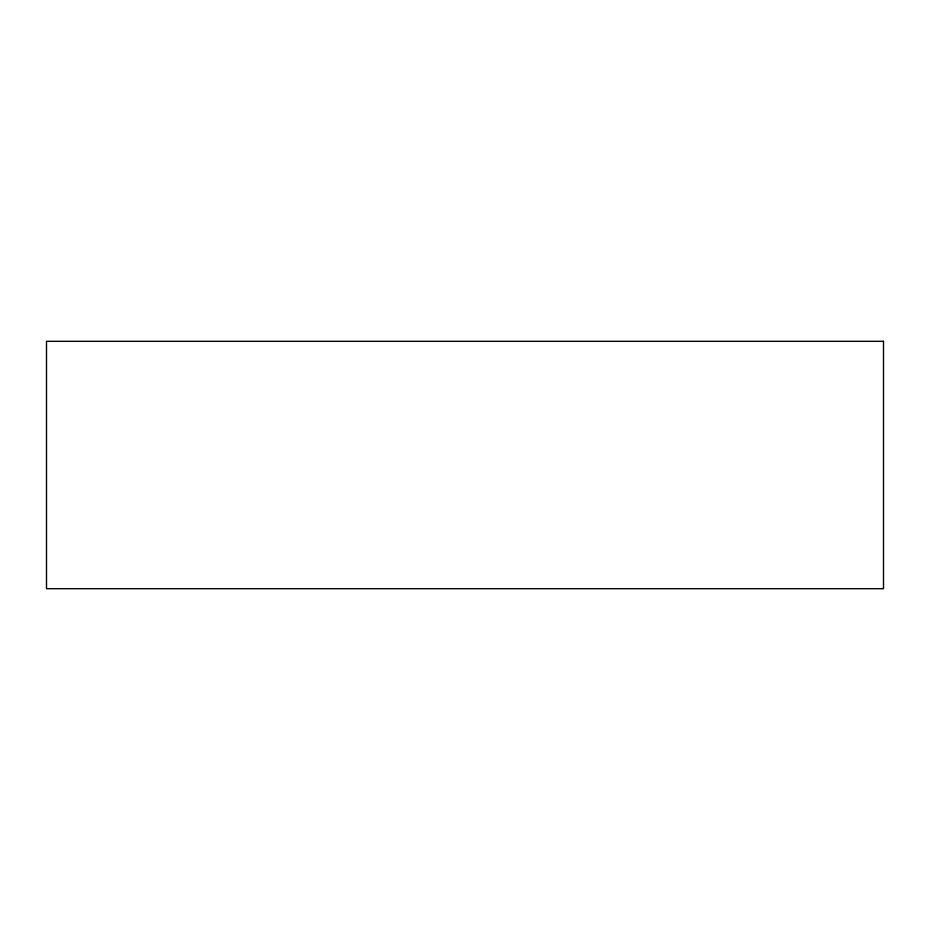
<?xml version="1.0" encoding="UTF-8"?>
<svg xmlns="http://www.w3.org/2000/svg" width="930" height="930" viewBox="0 0 930 930"><rect width="100%" height="100%" fill="white"/><g stroke="black" fill="none" stroke-linecap="round" stroke-linejoin="round"><path stroke-width="1.4" d="M883.5 341.31L46.5 341.31L46.5 588.69L883.5 588.69L883.5 341.31"/></g></svg>
